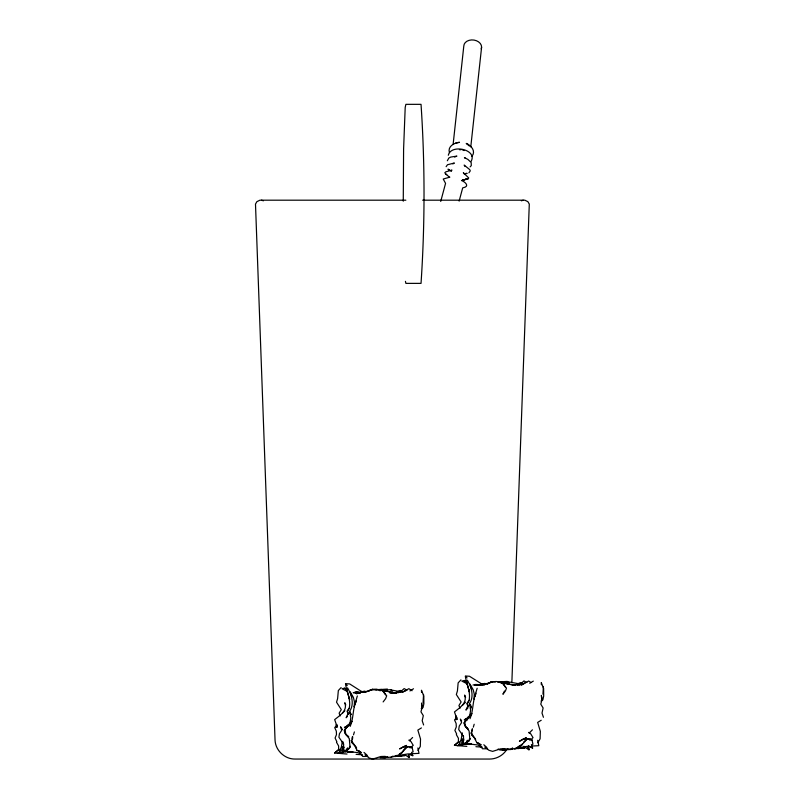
<?xml version="1.0" encoding="UTF-8"?>
<svg xmlns="http://www.w3.org/2000/svg" width="799" height="799" viewBox="0 0 799 799"><rect width="100%" height="100%" fill="white"/><g stroke="black" fill="none" stroke-linecap="round" stroke-linejoin="round"><path stroke-width="1.2" d="M351.93 742.621L351.2 740.403L356.554 747.874L351.93 742.621L351.95 739.504M471.74 734.95L471.011 732.733L475.655 739.395L471.74 734.95L471.76 731.834M342.561 748.473L342.571 746.476L341.852 750.71L342.541 751.469M462.371 740.803L462.381 738.805L461.662 743.04L462.351 743.799M336.229 727.43L336.259 724.533M456.039 719.759L456.079 715.904L457.088 719.519L454.481 711.939C459.645 707.744 467.625 702.97 464.599 695.06L465.607 697.317M511.849 682.855L529.288 204.085L527.889 201.668L524.843 200.189L422.641 200.189M423.55 694.431L423.061 702.86M543.36 686.76L542.95 694.181M474.017 699.165L474.266 694.131L473.178 689.677L470.691 685.342M352.529 739.125L352.659 737.107M412.234 747.864L413.133 751.839L411.585 752.418L412.823 755.704L408.429 753.866L400.299 755.125M532.044 740.194L532.943 744.169L531.395 744.748L532.633 748.034L528.239 746.196L520.109 747.455L517.812 746.775M352.299 738.925L352.549 736.448L352.149 738.486M472.109 731.255L472.359 728.778L471.959 730.815M342.342 741.362L341.403 746.905L338.896 752.848L340.933 749.981M453.113 144.479L463.8 46.022A8.929 6.652 6.2 0 1 474.067 40.08A8.929 6.652 6.2 0 1 481.238 48.899M470.771 146.936L481.597 47.191M462.251 732.853L461.223 739.235L458.706 745.177L460.064 743.27M349.812 724.563L346.007 728.019L351.5 721.307L349.812 724.563L344.469 727.48L349.812 724.563L350.821 717.592L350.282 715.255L351.63 714.096M469.792 715.734L470.631 709.921L470.092 707.584L471.44 706.426M448.309 155.256C451.036 143.54 477.802 149.663 471.1 161.358M350.162 726.421C353.737 718.201 352.559 708.843 356.204 700.883M469.972 718.75C473.547 710.531 472.369 701.172 476.014 693.212M447.33 160.769L448.848 158.022L450.736 157.063L456.888 156.115L454.621 157.073M355.046 703.38L354.207 706.835L354.456 701.802L353.368 697.347L350.881 693.013M446.122 166.681L447.48 164.754L454.361 163.006L452.833 163.945M440.718 201.438L445.562 183.361L443.225 179.026L449.847 177.158M459.135 201.118L462.691 187.865C470.751 186.477 464.618 181.563 461.452 180.514M444.723 172.884L445.892 171.795L451.974 170.107L451.445 170.437M353.508 734.84L354.376 731.914M473.318 727.17L474.187 724.244M467.065 741.172L466.017 743.819L462.571 742.7L463.74 739.694L463.33 735.909M346.556 750.601L347.595 747.954L345.627 751.649L348.494 751.489M343.94 747.644L342.751 750.371L346.207 751.489L345.627 751.649L349.283 748.293L350.342 746.276L349.253 748.483L349.882 745.447L349.293 738.685L346.426 734.92L348.764 736.848M462.571 742.7L463.75 739.974M355.855 702.081L354.906 704.219L357.353 695.939M475.665 694.411L474.716 696.548L477.163 688.269M349.273 713.847L350.152 711.949L347.245 715.125L346.147 717.762L347.485 716.284M469.083 706.176L469.962 704.279L467.055 707.455L465.957 710.091L467.974 707.864M504.489 691.005L502.931 694.261L505.437 690.985L506.506 688.139L502.901 683.604L505.368 687.13M470.142 738.676L469.063 740.813L469.702 737.777L469.103 731.015L466.236 727.25L467.795 728.538M470.182 715.814L471.31 713.637L465.817 720.348L468.104 718.281M469.263 743.759L465.437 743.979L469.093 740.623L470.152 738.606M467.405 740.283L465.437 743.979L466.017 743.819M417.977 750.431L420.294 746.476L420.524 739.055L417.847 730.086L421.413 727.929M537.787 742.76L540.104 738.805L540.344 731.385L537.657 722.416L541.223 720.259M507.105 748.893C503.7 755.105 496.758 759.05 489.707 759.05L295.071 759.05C284.784 759.24 275.475 750.471 275.046 740.184L255.49 204.085L256.888 201.668L259.935 200.189L405.852 200.189M466.686 720.708L467.815 718.85M349.562 707.914L347.575 711.03L348.324 714.436L347.036 711.25L349.253 708.114C351.121 699.714 346.616 691.894 345.498 683.744M469.373 700.244L467.385 703.36L468.134 706.765L466.846 703.579L469.063 700.443C470.931 692.044 466.426 684.224 465.308 676.074M471.839 156.364C476.234 151.49 471.21 145.228 466.226 143.411L469.413 146.037M345.188 731.155L345.947 734.551L348.494 736.868L345.767 734.491C341.513 729.237 348.983 724.973 351.959 721.407M401.348 753.297L404.054 749.502L407.4 746.596L401.348 753.297L399.32 754.296M468.224 729.177L465.577 726.82C461.333 721.577 468.793 717.302 471.77 713.737M522.516 743.729L521.158 745.627L518.122 747.125L521.987 744.668L527.21 738.925L531.135 739.215L523.195 739.085L519.42 741.262L526.381 737.737L523.195 739.085L527.21 738.925L523.864 741.832M383.121 701.931L385.627 698.656L386.696 695.809L383.091 691.275L385.557 694.8M349.223 725.132L350.531 723.504M470.341 715.834L469.033 717.462L464.279 719.809L468.554 717.482M349.982 723.934L352.099 721.437M469.792 716.264L471.909 713.767M337.088 724.953L334.711 727.599L336.329 731.175L336.479 734.591L335.081 738.056L336.868 741.732M456.898 717.282L454.521 719.929L456.139 723.504L456.289 726.92L454.891 730.386L456.678 734.061M470.122 166.871L471.29 165.613L471.18 162.537L467.934 159.44L464.429 157.573L465.427 158.402M400.069 692.204L404.144 688.598L407.041 690.186L402.267 692.084L393.438 692.713L395.775 693.192M519.22 685.242L523.954 680.928L526.851 682.526M341.133 687.559L338.337 690.536L337.617 698.566L336.529 702.201L341.303 709.632L339.126 713.187L340.204 715.924M460.943 679.889L458.147 682.865L457.428 690.895L456.339 694.531L461.113 701.961L458.936 705.527L460.024 708.254M342.571 713.127L344.898 710.701M462.381 705.457L465.487 702.221M412.614 737.497L409.408 740.723L408.968 740.054L410.986 741.602L413.223 745.337L412.264 746.136L412.104 747.794L409.687 747.674M532.424 729.827L529.218 733.053L528.778 732.383L530.796 733.931L533.033 737.667L532.074 738.466L531.914 740.124L529.497 740.004M512.578 747.874L510.861 749.502L499.954 750.041L498.167 749.013M334.621 753.008L338.986 749.322L334.621 753.008L347.026 754.046M454.431 745.337L458.796 741.652L454.431 745.337L466.836 746.376M468.923 172.794L470.281 170.856L469.742 169.638L464.159 165.073L465.078 166.532M349.283 748.293L345.028 751.34L352.289 751.909M471.11 744.189L464.838 743.669L469.093 740.623M402.356 692.363L408.838 688.668L412.084 690.736M521.208 685.312L528.648 680.998L531.085 682.546M421.183 708.713L423.051 707.534L423.879 703.699L423.82 696.139L421.473 690.236L421.552 692.453M399.28 754.176L402.177 752.338L398.951 755.155L394.896 756.673M541.003 701.043L542.861 699.864L543.69 696.029L543.63 688.468L541.283 682.566L541.362 684.783M409.927 690.935L413.502 688.768M529.737 683.265L533.313 681.108M397.832 692.903L401.398 690.785M517.642 685.232L521.208 683.115M400.329 690.416L394.376 693.142L389.982 692.883M380.144 757.712L391.051 757.172L392.858 756.164M512.668 748.493L510.861 749.502L518.102 747.714M525.043 682.835L522.077 684.413L513.248 685.043M484.134 684.503L492.354 681.647L487.38 683.894L492.354 681.647L495.44 681.976M455.37 143.271L459.495 142.292C454.351 142.781 447.5 146.367 449.398 152.519M462.461 180.254L467.525 178.996L468.693 177.907L463.34 172.704L463.64 173.233M521.377 200.809L523.305 200.189M343.92 751.499L337.468 753.297L342.202 752.968L339.705 753.147L346.446 751.529M464.778 743.42L457.278 745.627L462.012 745.297L459.515 745.477L468.404 743.489M515.355 685.043L520.139 682.745L522.137 683.295M514.706 749.003L518.761 747.484L521.987 744.668L518.811 746.286M345.907 689.817L347.575 689.257M387.335 757.092L385.108 757.792L381.193 757.382L387.755 757.152M508.254 749.062L504.918 750.121L501.982 749.812M379.845 690.785L382.112 690.136L395.835 693.113M380.813 689.497L387.435 689.068M500.623 681.827L507.245 681.397L508.683 682.676M461.932 180.394L468.514 178.557L462.631 180.184M514.616 748.693L524.683 748.094L523.954 746.226M382.451 690.466L389.532 689.697L400.079 691.614M502.261 682.795L509.343 682.026L517.812 683.554M347.505 690.056L344.659 688.149L342.032 688.738L347.006 691.295M467.315 682.386L464.469 680.478L461.842 681.068L466.816 683.624M472.998 685.033C476.953 683.405 480.848 685.882 484.873 684.643L474.516 685.192M364.973 691.105L360.519 691.924L362.456 692.383M480.329 684.254L484.783 683.435L486.991 684.054M464.099 173.872L467.115 173.373L464.688 173.643M345.068 749.991L342.751 750.371L343.93 747.365L342.801 741.542M510.751 749.003L502.112 749.472M350.971 751.509L347.455 752.019L351.58 751.559M470.781 743.839L467.265 744.348L471.39 743.889M464.838 743.669L467.195 743.39M465.797 179.176L467.525 178.996M490.995 682.046L496.219 681.477L504.339 683.445M392.868 756.523L404.873 755.764M396.154 755.524L398.292 755.385L391.051 757.172M497.727 681.917L501.053 681.717L504.569 683.784M375.7 689.717L381.233 689.387L383.88 690.935M531.695 746.036L538.816 745.697L537.677 740.293M410.696 753.757L419.006 753.367L417.867 747.964M405.393 746.675L403.385 746.755L399.61 748.923L406.571 745.407L403.385 746.755L411.325 746.885L408.379 746.666M366.302 692.104L364.324 692.174L372.544 689.317L382.112 690.136M505.108 748.703L500.693 748.833L492.613 751.38L488.928 750.281L484.893 746.935L487.56 748.763L482.496 748.783L479.06 743.929M385.298 756.373L380.883 756.503L372.803 759.05L369.118 757.951L365.073 754.606L366.861 755.824M358.312 692.373L354.996 692.393L356.783 693.722M367.75 756.433L362.686 756.453L358.571 750.621L356.953 750.441M459.405 149.703L461.033 149.713M376.649 689.757L371.185 689.717L367.57 691.564L372.544 689.317L371.185 689.717L376.409 689.147L385.617 691.544M365.063 692.314L354.996 692.393L356.893 693.762M520.379 748.034L524.683 748.094L515.854 748.264M475.914 746.695L482.256 747.115M356.104 754.366L362.446 754.785M352.978 751.919L349.892 751.719L358.092 752.648L361.238 754.456M498.646 682.236L514.466 685.222M389.862 692.693L394.376 693.142M354.706 692.863L353.188 692.703L356.614 691.994L359.42 692.363M476.763 742.77L478.381 742.96L480.798 744.928M398.811 755.445L401.937 755.854L396.044 755.934M261.473 200.189L263.4 200.809M396.484 693.222L381.153 690.166M481.048 683.794L484.024 684.363M363.225 691.844L361.238 691.465L362.966 692.413L349.692 683.934L346.067 683.714L347.205 685.642M517.352 748.333L518.651 748.583M512.908 684.953L500.963 682.496L503.09 683.375M469.702 744.049L477.902 744.978L481.048 746.785M507.305 682.166L509.452 682.795M462.651 150.002L464.159 150.552M486.851 747.465L483.814 744.758M367.041 755.135L364.004 752.428M481.168 744.838L476.803 742.611L475.155 739.395M361.358 752.508L356.993 750.281L355.345 747.055L356.624 748.154M501.922 682.466L503.69 683.385M390.901 689.917L392.838 690.975M528.529 745.797L532.633 748.034M409.747 754.026L412.823 755.704M450.027 170.427L447.999 169.178L451.465 171.405M446.771 174.641L445.363 173.703L449.178 176.899M481.827 684.024L469.502 676.264L465.877 676.044L467.016 677.971M524.084 746.556L528.978 749.901L528.469 747.345L528.998 749.692L527.33 747.255M405.113 754.885L409.168 757.572L408.649 755.015L409.188 757.362L408.079 755.734M358.571 750.621L360.988 752.598M467.455 728.428L465.757 726.88L464.998 723.485M464.469 680.478L467.525 684.413M344.659 688.149L347.705 692.084M463.62 736.618L458.706 729.547L459.265 726.061L461.582 722.606L460.344 719.09L461.622 720.968M343.81 744.288L338.896 737.217L339.455 733.732L341.772 730.276L340.534 726.76L342.451 729.577M456.299 734.591L458.426 738.276L458.436 741.941M336.489 742.261L338.616 745.946L338.626 749.612M467.335 680.189C471.49 687 474.416 696.688 469.363 703.749L471.28 708.054M347.525 687.859C351.68 694.671 354.606 704.358 349.553 711.42L350.991 714.646M345.797 704.978L344.788 702.73C347.815 710.631 339.835 715.415 334.671 719.609L337.278 727.19L336.519 724.473M464.119 722.935L465.577 726.82M344.309 730.606L345.767 734.491M543.43 717.292L542.002 713.058L543.12 707.984L540.763 704.139L542.121 699.405L541.352 695.39L541.812 699.584M423.62 724.963L422.192 720.728L423.31 715.654L420.953 711.809L422.311 707.075L421.542 703.06L422.002 707.255M469.512 691.684L468.823 689.617L469.383 691.485M349.702 699.355L349.013 697.287L349.572 699.155M469.972 684.004L471.7 689.407M350.162 691.674L351.89 697.078M466.386 681.617L469.343 691.345M346.576 689.287L349.533 699.015M405.433 281.348L405.892 283.375L421.033 283.375C425.018 223.97 425.018 163.745 421.033 104.339L405.892 104.339L405.203 107.386L403.595 149.093L403.265 201.178M470.521 704.588L471.03 706.895M346.476 727.32L344.349 730.745L348.564 724.623L346.476 727.32M466.286 719.649L464.169 723.075L468.374 716.953L466.286 719.649M480.019 685.392L475.115 685.212L480.019 685.392M360.209 693.063L355.305 692.883L360.209 693.063"/></g></svg>
